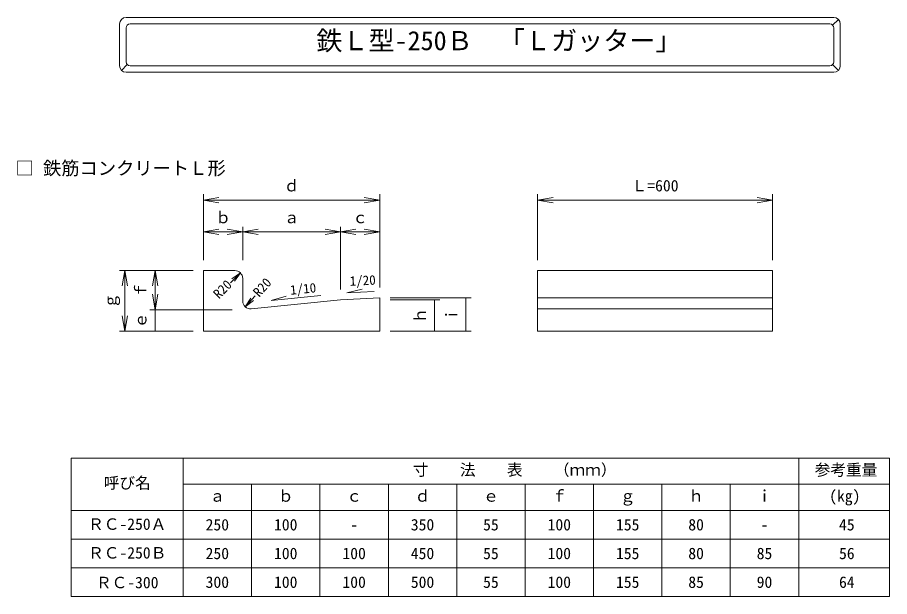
# Model space of a CAD drawing. Units: millimetres on the paper. Extents: x 76 to 506, y 34 to 571.
# Drawn here: x 285.8 to 452.9, y 403.2 to 514.1 of the extents above; entities that cross this region are included whole.
import ezdxf
from ezdxf.enums import TextEntityAlignment as Align

# ---------------------------------------------------------------- set-up
doc = ezdxf.new("R2010")
doc.units = ezdxf.units.MM
doc.layers.add('1', color=4, linetype='Continuous', lineweight=18)
doc.styles.add('ＭＳ ゴシック-5.0-0.0', font='')
doc.styles.get('ＭＳ ゴシック-5.0-0.0').set_extended_font_data('ＭＳ ゴシック-5.0-0.0')

msp = doc.modelspace()

# ---------------------------------------------------------------- linework, layer by layer
at = {"layer": '1'}
for p, q in [((305.409, 504.87), (305.409, 512.87)), ((306.659, 514.12), (356.608, 514.12)), ((307.409, 512.87), (441.458, 512.87)), ((356.608, 514.12), (442.208, 514.12)), ((441.989, 512.65), (443.092, 513.754)), ((443.458, 512.87), (443.458, 504.87)), ((306.659, 505.62), (306.659, 512.12)), ((442.208, 505.62), (442.208, 512.12)), ((306.879, 505.089), (305.776, 503.986)), ((307.409, 504.87), (441.458, 504.87)), ((441.989, 505.089), (443.092, 503.986)), ((306.659, 503.62), (442.208, 503.62)), ((321.488, 467.658), (321.488, 480.313)), ((321.488, 479.155), (324.443, 479.676)), ((355.238, 479.155), (352.284, 479.676)), ((355.238, 462.408), (355.238, 480.313)), ((385.494, 467.658), (385.494, 480.313)), ((385.494, 479.155), (388.448, 479.676)), ((430.494, 479.155), (427.539, 479.676)), ((430.494, 467.658), (430.494, 480.313)), ((321.488, 479.155), (324.443, 478.634)), ((321.488, 479.155), (355.238, 479.155)), ((355.238, 479.155), (352.284, 478.634)), ((385.494, 479.155), (388.448, 478.634)), ((385.494, 479.155), (430.494, 479.155)), ((430.494, 479.155), (427.539, 478.634)), ((321.488, 473.057), (324.443, 473.578)), ((321.488, 473.057), (324.443, 472.536)), ((321.488, 473.057), (328.988, 473.057)), ((328.988, 473.057), (326.034, 473.578)), ((328.988, 473.057), (326.034, 472.536)), ((328.988, 467.658), (328.988, 474.057)), ((328.988, 473.057), (331.943, 473.578)), ((328.988, 473.057), (331.943, 472.536)), ((328.988, 473.057), (347.738, 473.057)), ((347.738, 473.057), (344.784, 473.578)), ((347.738, 473.057), (344.784, 472.536)), ((347.738, 462.033), (347.738, 474.057)), ((347.738, 473.057), (350.693, 473.578)), ((347.738, 473.057), (350.693, 472.536)), ((347.738, 473.057), (355.238, 473.057)), ((355.238, 473.057), (352.284, 473.578)), ((355.238, 473.057), (352.284, 472.536)), ((305.427, 465.658), (319.488, 465.658)), ((306.427, 465.658), (305.906, 462.703)), ((306.427, 465.658), (306.948, 462.703)), ((306.427, 465.658), (306.427, 454.033)), ((312.219, 465.658), (311.698, 462.703)), ((312.219, 465.658), (312.74, 462.703)), ((312.219, 465.658), (312.219, 458.158)), ((326.641, 463.31), (328.549, 465.218)), ((328.549, 465.218), (326.928, 464.084)), ((328.549, 465.218), (327.414, 463.598)), ((312.219, 458.158), (311.698, 461.112)), ((312.219, 458.158), (312.74, 461.112)), ((348.923, 461.41), (351.847, 462.078)), ((348.923, 461.41), (354.146, 461.671)), ((329.482, 458.703), (331.394, 460.816)), ((329.482, 458.703), (330.534, 460.378)), ((329.482, 458.703), (331.044, 459.917)), ((334.439, 459.925), (343.939, 460.875)), ((334.439, 459.925), (337.327, 460.737)), ((357.238, 460.408), (372.767, 460.408)), ((357.238, 460.033), (366.742, 460.033)), ((365.742, 460.033), (365.742, 454.033)), ((371.767, 460.408), (371.767, 454.033)), ((311.219, 458.158), (326.988, 458.158)), ((312.219, 458.158), (312.219, 454.033)), ((306.427, 454.033), (305.906, 456.987)), ((306.427, 454.033), (306.948, 456.987)), ((305.427, 454.033), (319.488, 454.033)), ((357.238, 454.033), (372.767, 454.033)), ((435.499, 429.736), (435.499, 403.236)), ((317.593, 424.736), (452.9, 424.736)), ((330.693, 424.736), (330.693, 403.236)), ((343.794, 424.736), (343.794, 403.236)), ((356.895, 424.736), (356.895, 403.236)), ((369.995, 424.736), (369.995, 403.236)), ((383.096, 424.736), (383.096, 403.236)), ((396.197, 424.736), (396.197, 403.236)), ((409.298, 424.736), (409.298, 403.236)), ((422.398, 424.736), (422.398, 403.236)), ((296.155, 419.736), (452.9, 419.736)), ((296.155, 414.236), (452.9, 414.236)), ((296.155, 408.736), (452.9, 408.736))]:
    msp.add_line(p, q, dxfattribs=at)
at = {"layer": '1', "color": 2}
for p, q in [((321.488, 465.658), (327.488, 465.658)), ((321.488, 454.033), (321.488, 465.658)), ((385.494, 465.658), (385.494, 454.033)), ((385.494, 465.658), (430.494, 465.658)), ((430.494, 465.658), (430.494, 454.033)), ((328.988, 459.815), (328.988, 464.158)), ((347.738, 460.033), (330.637, 458.323)), ((355.238, 460.408), (347.738, 460.033)), ((355.238, 454.033), (355.238, 460.408)), ((385.494, 460.408), (430.494, 460.408)), ((385.494, 458.323), (430.494, 458.323)), ((321.488, 454.033), (355.238, 454.033)), ((385.494, 454.033), (430.494, 454.033)), ((296.155, 429.736), (452.9, 429.736)), ((296.155, 429.736), (296.155, 403.236)), ((317.593, 429.736), (317.593, 403.236)), ((452.9, 429.736), (452.9, 403.236)), ((296.155, 403.236), (452.9, 403.236))]:
    msp.add_line(p, q, dxfattribs=at)
at = {"layer": '1'}
for centre, radius, start, end in [((306.659, 512.87), 1.25, 90, 180), ((307.409, 512.12), 0.75, 90, 180), ((441.458, 512.12), 0.75, 0, 90), ((442.208, 512.87), 1.25, 0, 90), ((306.659, 504.87), 1.25, 180, 270), ((307.409, 505.62), 0.75, 180, 270), ((441.458, 505.62), 0.75, 270, 0), ((442.208, 504.87), 1.25, 270, 0)]:
    msp.add_arc(centre, radius, start, end, dxfattribs=at)
at = {"layer": '1', "color": 2}
for centre, start, end in [((327.488, 464.158), 0, 90), ((330.488, 459.815), 180, 275.71059)]:
    msp.add_arc(centre, 1.5, start, end, dxfattribs=at)

# ---------------------------------------------------------------- texts
at = {"layer": '1', "color": 7, "style": 'ＭＳ ゴシック-5.0-0.0'}
for s, height, p in [('鉄Ｌ型-250Ｂ\u3000「Ｌガッター」', 3.666, (343.081, 506.746)), ('□ 鉄筋コンクリートＬ形', 2.566, (285.496, 483.206)), ('ｄ', 2.199, (336.863, 480.155)), ('Ｌ=600', 2.199, (403.494, 480.155)), ('ｂ', 2.199, (323.738, 474.057)), ('ａ', 2.199, (336.863, 474.057)), ('ｃ', 2.199, (349.988, 474.057)), ('寸\u3000\u3000法\u3000\u3000表\u3000\u3000（ｍｍ）', 2.199, (361.606, 425.737)), ('参考重量', 2.199, (438.557, 425.737)), ('呼び名', 2.199, (302.376, 423.237)), ('ａ', 2.199, (322.643, 420.737)), ('ｂ', 2.199, (335.744, 420.737)), ('ｃ', 2.199, (348.844, 420.737)), ('ｄ', 2.199, (361.945, 420.737)), ('ｅ', 2.199, (375.046, 420.737)), ('ｆ', 2.199, (388.147, 420.737)), ('ｇ', 2.199, (401.247, 420.737)), ('ｈ', 2.199, (414.348, 420.737)), ('ｉ', 2.199, (427.449, 420.737)), ('(kg)', 2.199, (441.336, 420.737)), ('ＲＣ-250Ａ', 2.199, (299.383, 415.35)), ('250', 2.199, (321.893, 415.237)), ('100', 2.199, (334.994, 415.237)), ('350', 2.199, (361.195, 415.237)), ('55', 2.199, (375.046, 415.237)), ('100', 2.199, (387.397, 415.237)), ('155', 2.199, (400.497, 415.237)), ('80', 2.199, (414.348, 415.237)), ('45', 2.199, (443.22, 415.237)), ('-', 2.199, (349.594, 415.237)), ('-', 2.199, (428.199, 415.237)), ('ＲＣ-250Ｂ', 2.199, (299.383, 409.85)), ('250', 2.199, (321.893, 409.737)), ('100', 2.199, (334.994, 409.737)), ('100', 2.199, (348.094, 409.737)), ('450', 2.199, (361.195, 409.737)), ('55', 2.199, (375.046, 409.737)), ('100', 2.199, (387.397, 409.737)), ('155', 2.199, (400.497, 409.737)), ('80', 2.199, (414.348, 409.737)), ('85', 2.199, (427.449, 409.737)), ('56', 2.199, (443.22, 409.737)), ('ＲＣ-300', 2.199, (300.883, 404.164)), ('300', 2.199, (321.893, 404.237)), ('100', 2.199, (334.994, 404.237)), ('100', 2.199, (348.094, 404.237)), ('500', 2.199, (361.195, 404.237)), ('55', 2.199, (375.046, 404.237)), ('100', 2.199, (387.397, 404.237)), ('155', 2.199, (400.497, 404.237)), ('85', 2.199, (414.348, 404.237)), ('90', 2.199, (427.449, 404.237)), ('64', 2.199, (443.22, 404.237))]:
    msp.add_text(s, height=height, dxfattribs=at).set_placement(p, align=Align.BOTTOM_LEFT)
for s, height, rotation, p in [('1/20', 1.833, 2.862, (349.563, 462.167)), ('ｆ', 2.199, 90, (311.219, 460.408)), ('R20', 1.833, 45, (324.826, 459.735)), ('R20', 1.833, 47.855, (332.554, 460.084)), ('1/10', 1.833, 5.711, (338.236, 460.459)), ('ｇ', 2.199, 90, (305.427, 458.345)), ('ｈ', 2.199, 90, (364.742, 455.533)), ('ｅ', 2.199, 90, (311.219, 454.595)), ('ｉ', 2.199, 90, (370.767, 455.72))]:
    msp.add_text(s, height=height, rotation=rotation, dxfattribs=at).set_placement(p, align=Align.BOTTOM_LEFT)

doc.saveas('drawing.dxf')
